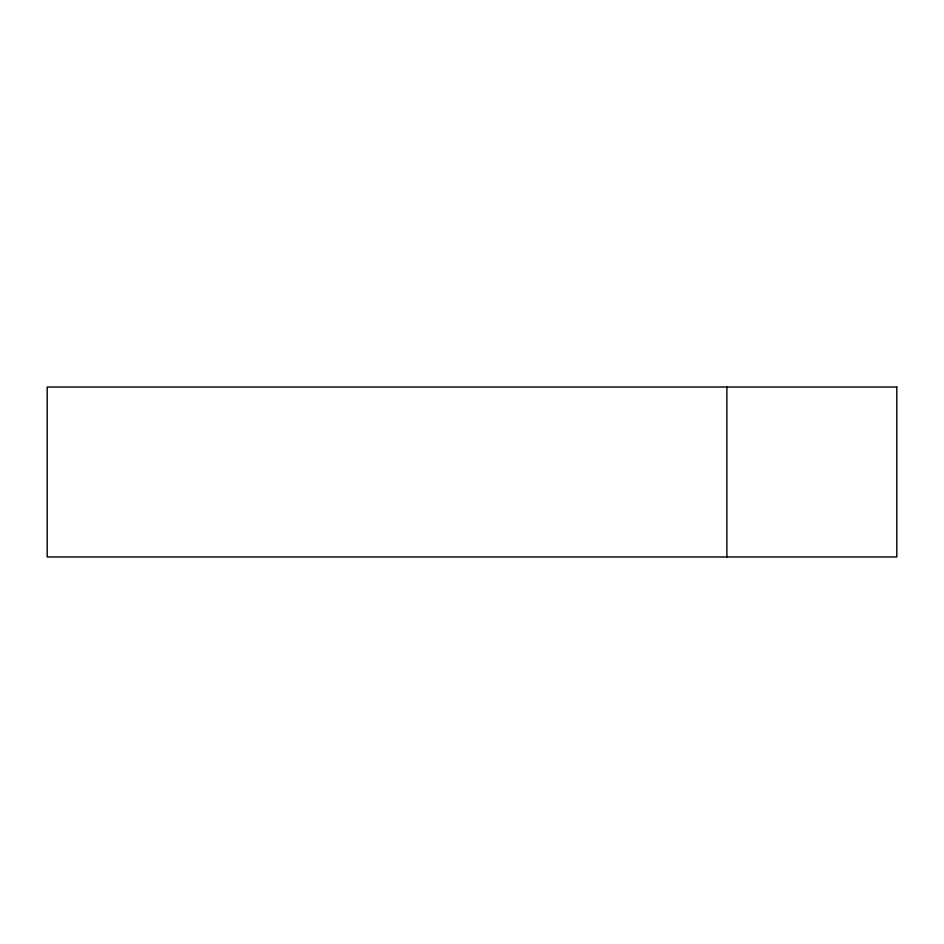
<?xml version="1.0" encoding="UTF-8"?>
<svg xmlns="http://www.w3.org/2000/svg" width="944" height="944" viewBox="0 0 944 944"><rect width="100%" height="100%" fill="white"/><g stroke="black" fill="none" stroke-linecap="round" stroke-linejoin="round"><path stroke-width="1.42" d="M726.88 387.04L726.88 556.96M896.8 387.04L47.2 387.04L47.2 556.96L896.8 556.96L896.8 387.04"/></g></svg>
